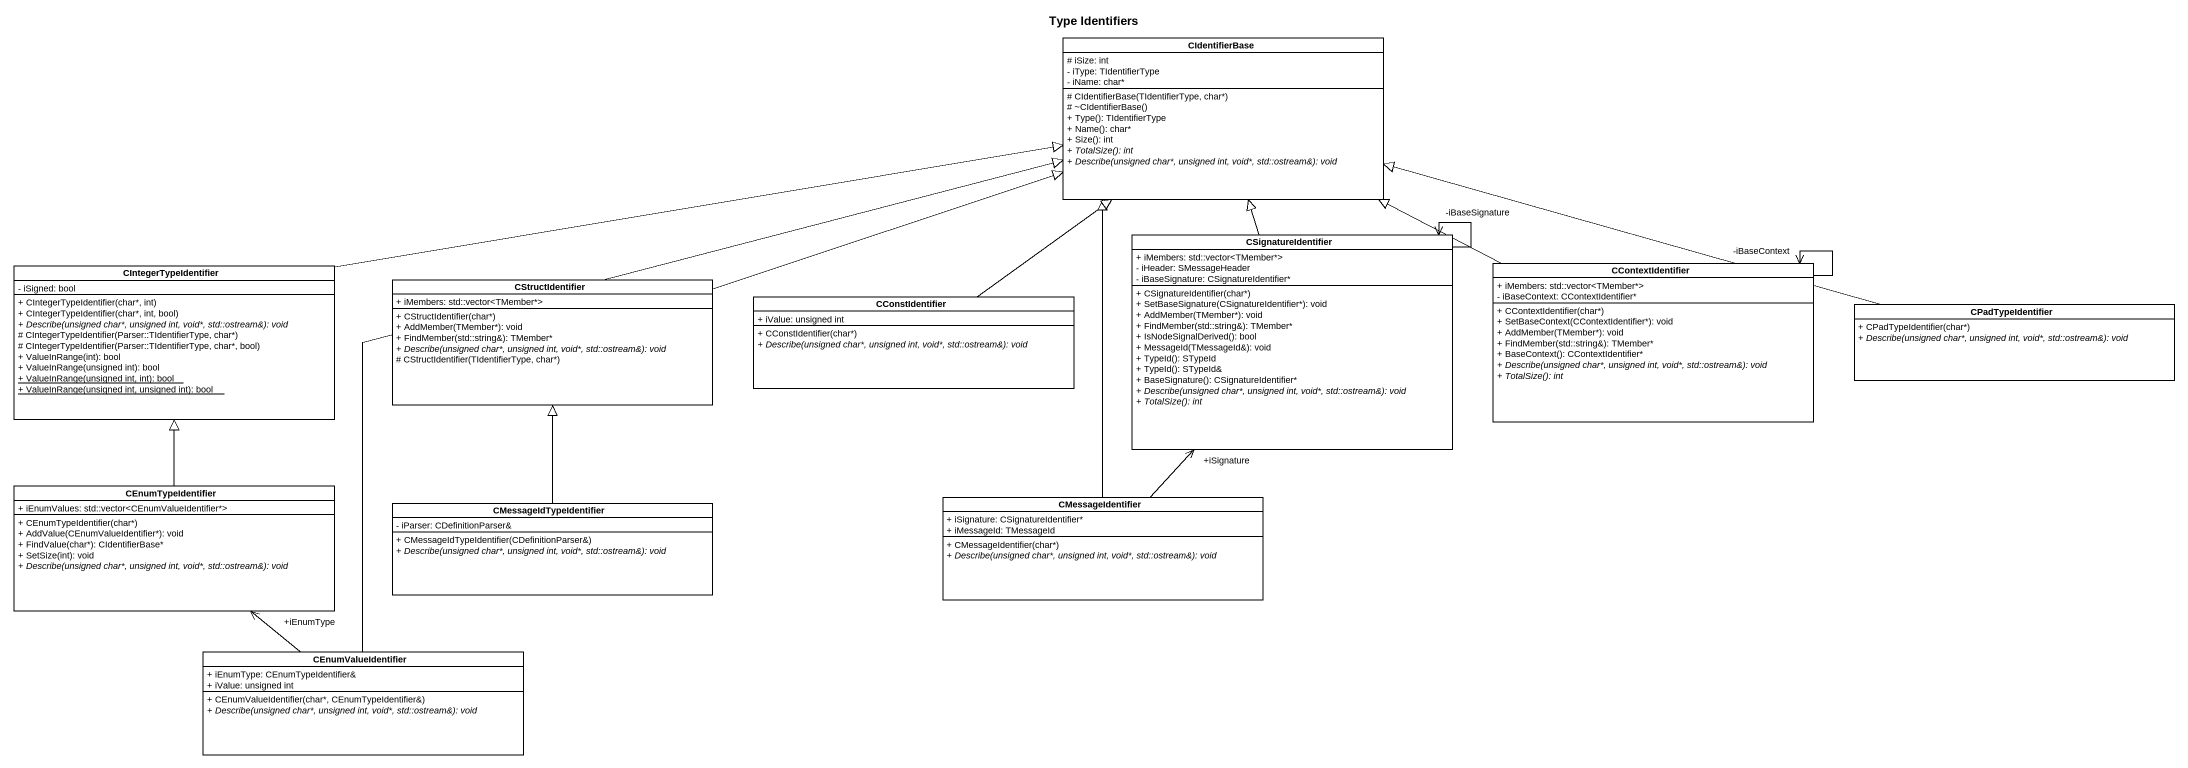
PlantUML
@startuml
title Type Identifiers
hide circle
hide empty members
skinparam classAttributeIconSize 0
class CIdentifierBase {
  # iSize: int
  - iType: TIdentifierType
  - iName: char*
  # CIdentifierBase(TIdentifierType, char*)
  # ~CIdentifierBase()
  + Type(): TIdentifierType
  + Name(): char*
  + Size(): int
  {abstract} + TotalSize(): int
  {abstract} + Describe(unsigned char*, unsigned int, void*, std::ostream&): void
}
class CIntegerTypeIdentifier {
  - iSigned: bool
  + CIntegerTypeIdentifier(char*, int)
  + CIntegerTypeIdentifier(char*, int, bool)
  {abstract} + Describe(unsigned char*, unsigned int, void*, std::ostream&): void
  # CIntegerTypeIdentifier(Parser::TIdentifierType, char*)
  # CIntegerTypeIdentifier(Parser::TIdentifierType, char*, bool)
  + ValueInRange(int): bool
  + ValueInRange(unsigned int): bool
  {static} + ValueInRange(unsigned int, int): bool
  {static} + ValueInRange(unsigned int, unsigned int): bool
}
class CSignatureIdentifier {
  + iMembers: std::vector<TMember*>
  - iHeader: SMessageHeader
  - iBaseSignature: CSignatureIdentifier*
  + CSignatureIdentifier(char*)
  + SetBaseSignature(CSignatureIdentifier*): void
  + AddMember(TMember*): void
  + FindMember(std::string&): TMember*
  + IsNodeSignalDerived(): bool
  + MessageId(TMessageId&): void
  + TypeId(): STypeId
  + TypeId(): STypeId&
  + BaseSignature(): CSignatureIdentifier*
  {abstract} + Describe(unsigned char*, unsigned int, void*, std::ostream&): void
  {abstract} + TotalSize(): int
}
class CContextIdentifier {
  + iMembers: std::vector<TMember*>
  - iBaseContext: CContextIdentifier*
  + CContextIdentifier(char*)
  + SetBaseContext(CContextIdentifier*): void
  + AddMember(TMember*): void
  + FindMember(std::string&): TMember*
  + BaseContext(): CContextIdentifier*
  {abstract} + Describe(unsigned char*, unsigned int, void*, std::ostream&): void
  {abstract} + TotalSize(): int
}
class CStructIdentifier {
  + iMembers: std::vector<TMember*>
  + CStructIdentifier(char*)
  + AddMember(TMember*): void
  + FindMember(std::string&): TMember*
  {abstract} + Describe(unsigned char*, unsigned int, void*, std::ostream&): void
  # CStructIdentifier(TIdentifierType, char*)
}
class CConstIdentifier {
  + iValue: unsigned int
  + CConstIdentifier(char*)
  {abstract} + Describe(unsigned char*, unsigned int, void*, std::ostream&): void
}
class CPadTypeIdentifier {
  + CPadTypeIdentifier(char*)
  {abstract} + Describe(unsigned char*, unsigned int, void*, std::ostream&): void
}
class CEnumTypeIdentifier {
  + iEnumValues: std::vector<CEnumValueIdentifier*>
  + CEnumTypeIdentifier(char*)
  + AddValue(CEnumValueIdentifier*): void
  + FindValue(char*): CIdentifierBase*
  + SetSize(int): void
  {abstract} + Describe(unsigned char*, unsigned int, void*, std::ostream&): void
}
class CMessageIdentifier {
  + iSignature: CSignatureIdentifier*
  + iMessageId: TMessageId
  + CMessageIdentifier(char*)
  {abstract} + Describe(unsigned char*, unsigned int, void*, std::ostream&): void
}
class CMessageIdTypeIdentifier {
  - iParser: CDefinitionParser&
  + CMessageIdTypeIdentifier(CDefinitionParser&)
  {abstract} + Describe(unsigned char*, unsigned int, void*, std::ostream&): void
}
class CEnumValueIdentifier {
  + iEnumType: CEnumTypeIdentifier&
  + iValue: unsigned int
  + CEnumValueIdentifier(char*, CEnumTypeIdentifier&)
  {abstract} + Describe(unsigned char*, unsigned int, void*, std::ostream&): void
}
CIntegerTypeIdentifier -right-|> CIdentifierBase
CSignatureIdentifier -up-|> CIdentifierBase
CSignatureIdentifier --> "-iBaseSignature" CSignatureIdentifier
CContextIdentifier -left-|> CIdentifierBase
CContextIdentifier --> "-iBaseContext" CContextIdentifier
CStructIdentifier -right-|> CIdentifierBase
CConstIdentifier -up-|> CIdentifierBase
CPadTypeIdentifier -left-|> CIdentifierBase
CEnumTypeIdentifier -up-|> CIntegerTypeIdentifier
CMessageIdentifier -up-|> CIdentifierBase
CMessageIdentifier -up-> "+iSignature" CSignatureIdentifier
CMessageIdTypeIdentifier -up-|> CStructIdentifier
CEnumValueIdentifier -up-|> CIdentifierBase
CEnumValueIdentifier -up-> "+iEnumType" CEnumTypeIdentifier
@enduml
